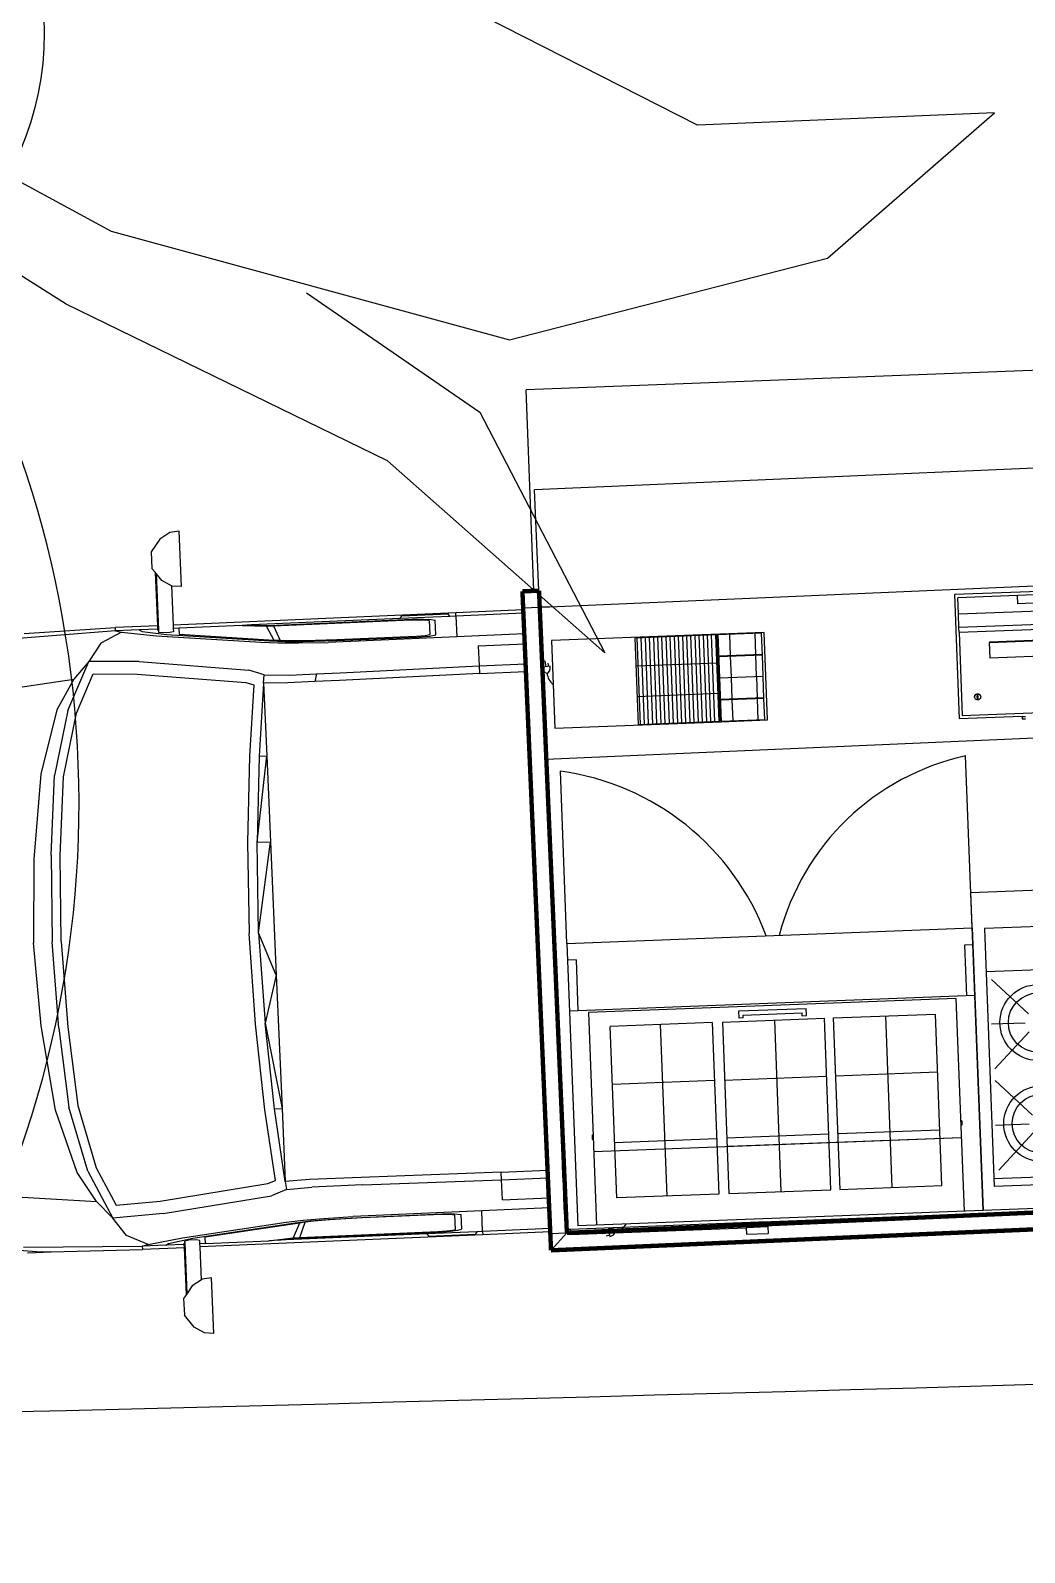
# Model space of a CAD drawing. Extents: x 309418 to 1212698, y 3438380 to 6877191.
# Drawn here: x 606406.353 to 606409.349, y 3438720.979 to 3438725.565 of the extents above; entities that cross this region are included whole.
import ezdxf

# ---------------------------------------------------------------- set-up
doc = ezdxf.new("R2010")
doc.units = 0
doc.header["$MEASUREMENT"] = 0
doc.set_wipeout_variables(frame=1)
for name, color, linetype in [('DRAFT-LINES', 10, 'Continuous'), ('LA-HARD-PAVE-HATCH-MARBLE-TYPE (PV - MT-BG-01-AN - RA- ∅ - 01)', 227, 'Continuous'), ('LA-HARD-PAVE-HATCH-WOOD-TYPE( PV - WO-DW-01-∅ - ∅-∅ - 04)', 17, 'Continuous'), ('LA-HARD-PAVE-LINE-01', 30, 'Continuous'), ('LA-PLNT-PALMS', 251, 'Continuous')]:
    doc.layers.add(name, color=color, linetype=linetype)
doc.layers.add('HW-LA-SF-LOUNGE CHAIRS', color=215, linetype='Continuous', lineweight=0)
doc.layers.add('L-CON-SF-CABANA', color=215, linetype='Continuous', lineweight=0)
doc.layers.add('LA-FOOD TRUCK', color=7, linetype='Continuous', true_color=0xcc0000)

# ---------------------------------------------------------------- blocks, each defined once
blk = doc.blocks.new('Lounge 1')
at = {"lineweight": 13, "extrusion": (0, 0, -1)}
blk.add_line((0.4108, 1.4395), (0.4108, 0.8595), dxfattribs=at)
blk.add_wipeout([(0.29, 0.8595), (0.29, 0), (-0.29, 0), (-0.29, 0.8595), (-0.4108, 0.8595), (-0.4108, 1.4395), (-0.29, 1.4395), (-0.29, 2.03), (0.29, 2.03), (0.29, 1.4395), (0.4108, 1.4395), (0.4108, 0.8595)])
at = {"extrusion": (0, 0, -1)}
for p, q in [((-0.29, 2.03), (-0.29, 0)), ((0.29, 2.03), (0.29, 0)), ((0.29, 0), (-0.29, 0))]:
    blk.add_line(p, q, dxfattribs=at)
at = {"lineweight": 13, "extrusion": (0, 0, -1)}
for p, q in [((-0.29, 1.4395), (-0.4108, 1.4395)), ((-0.4108, 1.4395), (-0.4108, 0.8595)), ((0.4108, 1.4395), (0.29, 1.4395)), ((-0.29, 0.8595), (-0.4108, 0.8595)), ((0.4108, 0.8595), (0.29, 0.8595))]:
    blk.add_line(p, q, dxfattribs=at)
blk.add_lwpolyline([(0.29, 1.4395), (-0.29, 1.4395)])
blk = doc.blocks.new('umbrella')
blk.add_lwpolyline([(-0.3278, 1.2357), (-1.2296, 0.3309), (-0.8969, -0.9024), (0.3376, -1.2309), (1.2393, -0.3262), (0.9066, 0.9071)], close=True)
for points in [[(0.3292, -1.2287), (-0.3309, 1.2349)], [(1.0739, 0.2869), (-1.0642, -0.2822)]]:
    blk.add_lwpolyline(points)
at = {"layer": 'L-CON-SF-CABANA', "extrusion": (0, 0, -1)}
for p, q in [((0.5747, 0.9955), (-0.5711, -0.9891)), ((-0.9865, 0.5747), (0.9963, -0.57))]:
    blk.add_line(p, q, dxfattribs=at)
blk = doc.blocks.new('LA-SIDE TABLE-0')
at = {"layer": 'HW-LA-SF-LOUNGE CHAIRS'}
blk.add_lwpolyline([(-0.1613, 0.1569), (0.1613, -0.1569), (-0.1525, -0.4794), (-0.4751, -0.1657)], close=True, dxfattribs=at)
blk = doc.blocks.new('*U190')
at = {"layer": 'HW-LA-SF-LOUNGE CHAIRS', "rotation": 353.8677218162774}
for p in [(-0.7677, -1.0797), (0.5248, -1.2185)]:
    blk.add_blockref('Lounge 1', p, dxfattribs=at)
at = {"rotation": 38.07799365541553}
blk.add_blockref('LA-SIDE TABLE-0', (0.0954, 0.8693), dxfattribs=at)
at = {"layer": 'HW-LA-SF-LOUNGE CHAIRS', "rotation": 357.3767150940965}
blk.add_blockref('umbrella', (0.0014, -0.0062), dxfattribs=at)
blk = doc.blocks.new('TFNY91P')
for p, q in [((0, 0), (48.12, 0)), ((0, 0), (48.12, 0)), ((44.54, 0.47), (44.38, 1.39)), ((44.4, 1.26), (44.8, 1.33)), ((44.46, 0.95), (45.17, 1.07)), ((44.52, 0.63), (44.91, 0.7)), ((0, -33.53), (0, 0)), ((2.25, -25.23), (2.25, 0)), ((45.88, -25.23), (45.88, 0)), ((48.12, -33.53), (48.12, 0)), ((4.75, -3.14), (4.75, -23.49)), ((16.88, -3.14), (4.75, -3.14)), ((10.69, -23.49), (10.69, -3.14)), ((16.88, -23.49), (16.88, -3.14)), ((17.93, -3.14), (17.93, -23.49)), ((30.05, -3.14), (17.93, -3.14)), ((23.87, -23.49), (23.87, -3.14)), ((30.05, -23.49), (30.05, -3.14)), ((31.25, -23.49), (31.25, -3.14)), ((31.25, -3.14), (43.37, -3.14)), ((37.44, -23.49), (37.44, -3.14)), ((43.37, -3.14), (43.37, -23.49)), ((2.25, -8.72), (45.88, -8.72)), ((2.25, -8.72), (29.88, -8.72)), ((2.12, -10.72), (2.12, -10.22)), ((2.12, -10.22), (2.25, -10.22)), ((2.12, -10.72), (2.25, -10.72)), ((4.75, -9.72), (16.88, -9.72)), ((17.93, -9.72), (30.05, -9.72)), ((43.37, -9.72), (31.25, -9.72)), ((46, -10.22), (45.88, -10.22)), ((46, -10.72), (45.88, -10.72)), ((46, -10.72), (46, -10.22)), ((16.88, -16.62), (4.75, -16.62)), ((30.05, -16.62), (17.93, -16.62)), ((31.25, -16.62), (43.37, -16.62)), ((2.25, -25.23), (45.88, -25.23)), ((2.25, -25.23), (45.88, -25.23)), ((16.88, -23.49), (4.75, -23.49)), ((30.05, -23.49), (17.93, -23.49)), ((20.06, -23.9), (20.06, -24.75)), ((20.56, -23.9), (20.06, -23.9)), ((28.06, -24.75), (20.06, -24.75)), ((20.56, -23.9), (20.56, -24.25)), ((27.56, -24.25), (20.56, -24.25)), ((27.56, -23.9), (28.06, -23.9)), ((27.56, -23.9), (27.56, -24.25)), ((28.06, -23.9), (28.06, -24.75)), ((31.25, -23.49), (43.37, -23.49)), ((0, -25.5), (48.12, -25.5)), ((0, -25.5), (48.12, -25.5)), ((1, -31.53), (1, -25.5)), ((47.12, -31.53), (47.12, -25.5)), ((0, -31.53), (1, -31.53)), ((47.12, -31.53), (48.12, -31.53)), ((0, -33.53), (0, -53.97)), ((48.12, -33.53), (0, -33.53)), ((48.12, -33.53), (0, -33.53)), ((48.12, -33.53), (48.12, -53.97))]:
    blk.add_line(p, q)
blk.add_lwpolyline([(44.38, 1.39, 0.063324), (44.09, 1.31, 0.07639), (43.88, 1.17, 0.107132), (43.74, 0.97, 0.14755), (43.72, 0.8, 0.14755), (43.8, 0.64, 0.107132), (43.99, 0.51, 0.07639), (44.24, 0.45, 0.063324), (44.54, 0.47, 0.063324)], format="xyb")
for centre, radius, start, end in [((43.86, -0.96), 1.76, 94.505, 147.0947), ((-5.17, -25.11), 29.31, 280.1538, 343.3128), ((53.28, -24.1), 30.31, 198.128, 260.2155)]:
    blk.add_arc(centre, radius, start, end)
blk = doc.blocks.new('pladsasufa')
for p, q in [((719.7523, 462.2557), (718.8327, 462.2557)), ((718.8327, 462.2557), (718.8327, 461.4777)), ((719.7523, 462.2557), (719.7523, 461.4777)), ((719.7523, 462.1254), (718.8327, 462.1254)), ((718.9557, 461.9936), (718.848, 462.1014)), ((718.9827, 462.0048), (718.9827, 462.1064)), ((719.0096, 461.9936), (719.1174, 462.1014)), ((719.1375, 461.5013), (719.1375, 462.1254)), ((718.9446, 461.9667), (718.843, 461.9667)), ((719.1224, 461.9667), (719.0208, 461.9667)), ((718.848, 461.832), (718.9557, 461.9398)), ((718.9827, 461.7), (718.9827, 461.9286)), ((719.1174, 461.832), (719.0096, 461.9398)), ((718.848, 461.7966), (718.9557, 461.6888)), ((719.1174, 461.7966), (719.0096, 461.6888)), ((718.9446, 461.6619), (718.843, 461.6619)), ((719.1224, 461.6619), (719.0208, 461.6619)), ((718.9557, 461.635), (718.848, 461.5272)), ((718.9827, 461.6238), (718.9827, 461.5222)), ((719.0096, 461.635), (719.1174, 461.5272)), ((719.7523, 461.5013), (718.8327, 461.5013)), ((719.7523, 461.4777), (718.8327, 461.4777))]:
    blk.add_line(p, q)
for centre, radius in [((718.9827, 461.9667), 0.1143), ((718.9827, 461.9667), 0.0889), ((718.9827, 461.6619), 0.1143), ((718.9827, 461.6619), 0.0889)]:
    blk.add_circle(centre, radius)
blk = doc.blocks.new('LR002P')
for p, q in [((0, 0), (0, -19.75)), ((10.38, 0), (0, 0)), ((7.36, 0.28), (7.26, 1.21)), ((7.28, 1.08), (7.68, 1.12)), ((7.31, 0.76), (8.02, 0.84)), ((7.34, 0.44), (7.74, 0.48)), ((10.38, -25.25), (10.38, 0)), ((0.06, -9.88), (0.06, -19.63)), ((10.31, -9.88), (0.06, -9.88)), ((10.31, -10.12), (0.06, -10.12)), ((10.31, -10.61), (0.06, -10.61)), ((3.39, -9.88), (3.39, -19.63)), ((7, -9.88), (7, -19.63)), ((10.31, -19.63), (10.31, -9.88)), ((10.31, -11.1), (0.06, -11.1)), ((10.31, -11.6), (0.06, -11.6)), ((10.31, -12.09), (0.06, -12.09)), ((10.31, -12.58), (0.06, -12.58)), ((10.31, -13.07), (0.06, -13.07)), ((10.31, -13.56), (0.06, -13.56)), ((10.31, -14.05), (0.06, -14.05)), ((10.31, -14.55), (0.06, -14.55)), ((10.31, -15.04), (0.06, -15.04)), ((10.31, -15.53), (0.06, -15.53)), ((10.31, -16.02), (0.06, -16.02)), ((10.31, -16.51), (0.06, -16.51)), ((10.31, -17.01), (0.06, -17.01)), ((10.31, -17.5), (0.06, -17.5)), ((10.31, -17.99), (0.06, -17.99)), ((0, -19.75), (0, -25.25)), ((10.38, -19.75), (0, -19.75)), ((10.31, -18.48), (0.06, -18.48)), ((10.31, -18.97), (0.06, -18.97)), ((10.31, -19.46), (0.06, -19.46)), ((0.06, -19.63), (10.31, -19.63)), ((0.06, -19.75), (0.06, -24.93)), ((2.56, -24.93), (2.56, -19.75)), ((2.66, -19.75), (2.66, -24.93)), ((5.16, -24.93), (5.16, -19.75)), ((5.22, -19.75), (5.22, -24.93)), ((7.72, -24.93), (7.72, -19.75)), ((7.81, -19.75), (7.81, -24.93)), ((10.31, -24.93), (10.31, -19.75)), ((2.56, -21.12), (0.06, -21.12)), ((5.16, -21.12), (2.66, -21.12)), ((7.72, -21.12), (5.22, -21.12)), ((10.31, -21.12), (7.81, -21.12)), ((0, -25.25), (10.38, -25.25)), ((0.06, -24.16), (2.56, -24.16)), ((0.06, -24.93), (2.56, -24.93)), ((2.56, -24.93), (5.16, -24.93)), ((2.66, -24.16), (5.16, -24.16)), ((5.16, -24.93), (7.72, -24.93)), ((5.22, -24.16), (7.72, -24.16)), ((7.72, -24.93), (10.31, -24.93)), ((7.81, -24.16), (10.31, -24.16))]:
    blk.add_line(p, q)
for centre, radius, start, end in [((6.58, -1.09), 1.76, 90.5583, 143.148), ((6.86, 0.7), 0.302, 152.372, 185.9458), ((6.86, 0.7), 0.302, 185.9458, 219.5196), ((7.09, 0.58), 0.562, 127.9125, 152.372), ((7.06, 0.86), 0.562, 219.5196, 243.9791), ((7.26, 0.37), 0.832, 110.4392, 127.9125), ((7.18, 1.11), 0.832, 243.9791, 261.4524), ((7.39, 0.02), 1.21, 95.9458, 110.4392), ((7.24, 1.48), 1.21, 261.4524, 275.9458)]:
    blk.add_arc(centre, radius, start, end)
blk = doc.blocks.new('foodtruckplan')
for p, q in [((5.9138, 2.5696), (5.9417, 2.5672)), ((5.9138, 2.5696), (5.9147, 2.4025)), ((5.9417, 2.5672), (5.9724, 2.5488)), ((5.9724, 2.5488), (6.0005, 2.5115)), ((6.0007, 2.4615), (6.0005, 2.5115)), ((5.9731, 2.4239), (5.9893, 2.446)), ((5.9893, 2.446), (5.9919, 2.4495)), ((5.9893, 2.446), (5.9901, 2.2945)), ((5.9919, 2.4495), (6.0007, 2.4615)), ((5.9919, 2.4495), (5.9927, 2.3082)), ((5.9147, 2.4025), (5.9425, 2.4051)), ((5.9425, 2.4051), (5.9447, 2.4065)), ((5.9447, 2.4065), (5.9731, 2.4239)), ((5.9447, 2.4065), (5.9452, 2.3079)), ((4.8887, 2.3583), (4.839, 2.3075)), ((2.8919, 2.2974), (3.6287, 2.2974)), ((3.6287, 2.2974), (4.2226, 2.2974)), ((4.2332, 2.2975), (4.2226, 2.2975)), ((4.2226, 2.2975), (4.2226, 2.2974)), ((4.2986, 2.3321), (4.2332, 2.3321)), ((4.2332, 2.3126), (4.2332, 2.3321)), ((4.2332, 2.3126), (4.2986, 2.3126)), ((4.2332, 2.3044), (4.2332, 2.3126)), ((4.2332, 2.2975), (4.2332, 2.3044)), ((4.2332, 2.2975), (4.8284, 2.2975)), ((4.2986, 2.3126), (4.2986, 2.3321)), ((4.8284, 2.3126), (4.2986, 2.3126)), ((4.8284, 2.3075), (4.8284, 2.3126)), ((4.8284, 2.2975), (4.8284, 2.3075)), ((4.8284, 2.2975), (4.839, 2.2975)), ((4.889, 2.3078), (4.839, 2.3075)), ((4.839, 2.2975), (4.839, 2.2974)), ((4.839, 2.2974), (4.8391, 2.2974)), ((4.839, 2.2974), (4.839, 2.2496)), ((4.8391, 2.2974), (4.8394, 2.2974)), ((4.8394, 2.2496), (4.8394, 2.2974)), ((4.889, 2.3024), (5.0927, 2.3035)), ((4.8891, 2.2925), (5.0927, 2.2936)), ((5.0927, 2.3035), (5.9452, 2.3079)), ((5.0927, 2.2936), (5.0927, 2.3035)), ((5.0927, 2.2936), (5.1105, 2.2937)), ((5.0927, 2.2936), (5.093, 2.2313)), ((5.1105, 2.2937), (5.1157, 2.3015)), ((5.1105, 2.2937), (5.2605, 2.2944)), ((5.1157, 2.3015), (5.2552, 2.3022)), ((5.2605, 2.2944), (5.2552, 2.3022)), ((5.2605, 2.2944), (5.7091, 2.2968)), ((5.7091, 2.2968), (5.6574, 2.2927)), ((5.7371, 2.2969), (5.664, 2.2911)), ((5.7091, 2.2968), (5.7371, 2.2969)), ((5.9287, 2.2979), (5.7371, 2.2969)), ((5.9287, 2.2979), (5.9453, 2.298)), ((5.9287, 2.2979), (5.9288, 2.2787)), ((5.9452, 2.3079), (5.9453, 2.298)), ((5.9453, 2.298), (5.9453, 2.288)), ((6.0395, 2.2933), (5.9661, 2.2803)), ((5.9901, 2.2945), (5.9927, 2.2949)), ((5.9901, 2.2945), (5.9901, 2.2882)), ((5.9927, 2.3082), (6.1195, 2.3089)), ((5.9927, 2.3082), (5.9927, 2.2983)), ((5.9927, 2.2983), (6.0479, 2.2986)), ((5.9927, 2.2983), (5.9927, 2.2949)), ((6.1016, 2.294), (5.9969, 2.2782)), ((6.0479, 2.2986), (6.0395, 2.2933)), ((6.0479, 2.2986), (6.1195, 2.2989)), ((6.1195, 2.2989), (6.1016, 2.294)), ((6.1016, 2.294), (6.1651, 2.2647)), ((6.1195, 2.2989), (6.1195, 2.3089)), ((6.3945, 2.3049), (6.1195, 2.3089)), ((6.477, 2.2881), (6.1195, 2.2989)), ((6.4657, 2.3053), (6.3945, 2.3049)), ((6.4254, 2.3044), (6.3945, 2.3049)), ((6.6157, 2.2822), (6.4254, 2.3044)), ((4.839, 2.2016), (4.839, 2.2496)), ((4.839, 2.2496), (4.8393, 2.2496)), ((4.8393, 2.2496), (4.8394, 2.2496)), ((4.8394, 2.2496), (4.8453, 2.2496)), ((4.8453, 2.2016), (4.8453, 2.2496)), ((5.1675, 2.2872), (5.1559, 2.2843)), ((5.1561, 2.2404), (5.1559, 2.2843)), ((5.1907, 2.2892), (5.1675, 2.2872)), ((5.183, 2.2863), (5.1741, 2.2841)), ((5.1741, 2.2841), (5.1743, 2.241)), ((5.2002, 2.2878), (5.183, 2.2863)), ((5.2243, 2.2904), (5.1907, 2.2892)), ((5.2274, 2.2888), (5.2002, 2.2878)), ((5.6574, 2.2927), (5.2243, 2.2904)), ((5.6433, 2.291), (5.2274, 2.2888)), ((5.6433, 2.291), (5.6256, 2.2457)), ((5.664, 2.2911), (5.6433, 2.291)), ((5.6436, 2.2472), (5.664, 2.2911)), ((5.6436, 2.2472), (5.9288, 2.2787)), ((5.9661, 2.2803), (5.6565, 2.2461)), ((5.9969, 2.2782), (5.6834, 2.2434)), ((5.9453, 2.288), (5.9565, 2.2863)), ((5.9565, 2.2863), (5.9789, 2.2864)), ((5.9789, 2.2864), (5.9901, 2.2882)), ((6.1651, 2.2647), (6.2044, 2.2109)), ((4.839, 2.2016), (4.8394, 2.2016)), ((4.839, 2.2016), (4.839, 2.1537)), ((4.8394, 2.1537), (4.8394, 2.2016)), ((4.8394, 2.2016), (4.8396, 2.2016)), ((4.8396, 2.2016), (4.8453, 2.2016)), ((4.8894, 2.2302), (5.093, 2.2313)), ((5.093, 2.2313), (5.4811, 2.2333)), ((5.1753, 2.2376), (5.1561, 2.2404)), ((5.1743, 2.241), (5.1881, 2.239)), ((5.211, 2.2363), (5.1753, 2.2376)), ((5.1881, 2.239), (5.215, 2.238)), ((5.4556, 2.2376), (5.211, 2.2363)), ((5.215, 2.238), (5.4542, 2.2392)), ((5.4542, 2.2392), (5.551, 2.2411)), ((5.5568, 2.2395), (5.4556, 2.2376)), ((5.5707, 2.236), (5.4811, 2.2333)), ((5.551, 2.2411), (5.5996, 2.2436)), ((5.6099, 2.2423), (5.5568, 2.2395)), ((5.6314, 2.2392), (5.5707, 2.236)), ((5.5996, 2.2436), (5.6256, 2.2457)), ((5.6565, 2.2461), (5.6099, 2.2423)), ((5.6256, 2.2457), (5.6436, 2.2472)), ((5.6834, 2.2434), (5.6314, 2.2392)), ((6.0526, 2.203), (5.724, 2.1616)), ((6.0526, 2.203), (6.2044, 2.2109)), ((6.2044, 2.2109), (6.2517, 2.1594)), ((6.2744, 2.0665), (6.2044, 2.2109)), ((5.0296, 2.2007), (4.8896, 2.2)), ((5.0296, 2.2007), (5.0299, 2.1408)), ((5.6787, 2.1451), (5.724, 2.1616)), ((6.0606, 2.1657), (5.7344, 2.1246)), ((6.1931, 2.1726), (6.0606, 2.1657)), ((6.2488, 2.0576), (6.1931, 2.1726)), ((6.5449, 2.1309), (6.2517, 2.1594)), ((6.2517, 2.1594), (6.3073, 2.0696)), ((4.839, 2.1057), (4.839, 2.1537)), ((4.839, 2.1537), (4.8394, 2.1537)), ((4.8394, 2.1537), (4.8398, 2.1537)), ((4.8398, 2.1537), (4.8453, 2.1537)), ((4.8453, 2.1057), (4.8453, 2.1537)), ((5.0299, 2.1408), (4.8899, 2.14)), ((5.03, 2.117), (4.89, 2.1162)), ((5.4492, 2.1398), (5.0299, 2.1408)), ((5.0299, 2.1408), (5.03, 2.117)), ((5.03, 2.117), (5.4524, 2.1167)), ((5.4492, 2.1398), (5.6018, 2.1406)), ((5.4524, 2.1167), (5.6083, 2.1175)), ((5.6787, 2.1451), (5.6018, 2.1406)), ((5.6083, 2.1175), (5.6815, 2.1204)), ((5.6815, 2.1204), (5.6787, 2.1451)), ((5.6815, 2.1204), (5.7058, 1.9006)), ((5.6826, 1.9005), (5.6815, 2.1204)), ((5.7344, 2.1246), (5.711, 2.116)), ((5.711, 2.116), (5.7347, 1.9022)), ((4.839, 2.1057), (4.8394, 2.1057)), ((4.839, 2.1057), (4.839, 2.0577)), ((4.8394, 2.0577), (4.8394, 2.1057)), ((4.8394, 2.1057), (4.8401, 2.1057)), ((4.8401, 2.1057), (4.8453, 2.1057)), ((6.2744, 2.0665), (6.3241, 1.8722)), ((6.3073, 2.0696), (6.3651, 1.8792)), ((4.839, 2.0098), (4.839, 2.0577)), ((4.839, 2.0577), (4.8394, 2.0577)), ((4.8394, 2.0577), (4.8403, 2.0577)), ((4.8403, 2.0577), (4.8453, 2.0577)), ((4.8453, 2.0098), (4.8453, 2.0577)), ((6.2975, 1.8676), (6.2488, 2.0576)), ((4.839, 2.0098), (4.8394, 2.0098)), ((4.839, 2.0098), (4.839, 2.0018)), ((4.839, 1.9618), (4.839, 2.0018)), ((4.839, 2.0018), (4.8394, 2.0018)), ((4.8394, 2.0018), (4.8394, 2.0098)), ((4.8394, 2.0098), (4.8406, 2.0098)), ((4.8394, 1.9618), (4.8394, 2.0018)), ((4.8406, 2.0098), (4.8453, 2.0098)), ((4.839, 1.9139), (4.839, 1.9618)), ((4.839, 1.9618), (4.8394, 1.9618)), ((4.8394, 1.9618), (4.8408, 1.9618)), ((4.8408, 1.9618), (4.8453, 1.9618)), ((4.8453, 1.9139), (4.8453, 1.9618)), ((4.839, 1.8659), (4.839, 1.9139)), ((4.839, 1.9139), (4.8394, 1.9139)), ((4.8394, 1.8659), (4.8394, 1.9139)), ((4.8394, 1.9139), (4.8411, 1.9139)), ((4.8411, 1.9139), (4.8453, 1.9139)), ((5.7058, 1.9006), (5.6826, 1.9005)), ((5.7238, 1.6419), (5.6826, 1.9005)), ((5.6847, 1.4982), (5.6826, 1.9005)), ((5.7058, 1.9006), (5.7238, 1.6419)), ((5.7347, 1.9022), (5.7527, 1.643)), ((4.839, 1.8179), (4.839, 1.8659)), ((4.8394, 1.8659), (4.839, 1.8659)), ((4.8413, 1.8659), (4.8394, 1.8659)), ((4.8453, 1.8659), (4.8413, 1.8659)), ((4.8453, 1.8179), (4.8453, 1.8659)), ((6.3188, 1.6313), (6.2975, 1.8676)), ((6.3457, 1.633), (6.3241, 1.8722)), ((6.3651, 1.8792), (6.3984, 1.6235)), ((4.839, 1.77), (4.839, 1.8179)), ((4.839, 1.8179), (4.8394, 1.8179)), ((4.8394, 1.77), (4.8394, 1.8179)), ((4.8394, 1.8179), (4.8416, 1.8179)), ((4.8416, 1.8179), (4.8453, 1.8179)), ((4.839, 1.722), (4.839, 1.77)), ((4.839, 1.77), (4.8394, 1.77)), ((4.8394, 1.77), (4.8418, 1.77)), ((4.8418, 1.77), (4.8453, 1.77)), ((4.8453, 1.722), (4.8453, 1.77)), ((4.839, 1.6741), (4.839, 1.722)), ((4.839, 1.722), (4.8394, 1.722)), ((4.8394, 1.6741), (4.8394, 1.722)), ((4.8394, 1.722), (4.8421, 1.722)), ((4.8421, 1.722), (4.8453, 1.722)), ((4.839, 1.6261), (4.839, 1.6741)), ((4.839, 1.6741), (4.8394, 1.6741)), ((4.8394, 1.6741), (4.8423, 1.6741)), ((4.8423, 1.6741), (4.8453, 1.6741)), ((4.8453, 1.6261), (4.8453, 1.6741)), ((4.839, 1.5781), (4.839, 1.6261)), ((4.839, 1.6261), (4.8394, 1.6261)), ((4.8394, 1.5781), (4.8394, 1.6261)), ((4.8394, 1.6261), (4.8426, 1.6261)), ((4.8426, 1.6261), (4.8453, 1.6261)), ((5.6847, 1.4982), (5.7238, 1.6419)), ((5.7328, 1.3691), (5.7238, 1.6419)), ((5.7527, 1.643), (5.7617, 1.3692)), ((6.3288, 1.3722), (6.3188, 1.6313)), ((6.3457, 1.633), (6.3558, 1.3723)), ((6.3984, 1.6235), (6.4124, 1.3726)), ((4.839, 1.5383), (4.839, 1.5781)), ((4.839, 1.5781), (4.8394, 1.5781)), ((4.8394, 1.5781), (4.8428, 1.5781)), ((4.8428, 1.5781), (4.8453, 1.5781)), ((4.8453, 1.5383), (4.8453, 1.5781)), ((4.839, 1.5302), (4.839, 1.5383)), ((4.8394, 1.5383), (4.839, 1.5383)), ((4.843, 1.5383), (4.8394, 1.5383)), ((4.8394, 1.5383), (4.8394, 1.3757)), ((4.8453, 1.5383), (4.843, 1.5383)), ((5.6847, 1.4982), (5.7328, 1.3691)), ((5.6868, 1.0959), (5.6847, 1.4982)), ((5.7328, 1.3691), (5.6868, 1.0959)), ((5.7328, 1.3691), (5.7267, 1.0961)), ((5.7556, 1.0953), (5.7617, 1.3692)), ((6.3288, 1.3722), (6.3215, 1.113)), ((6.3484, 1.1115), (6.3558, 1.3723)), ((6.401, 1.1216), (6.4124, 1.3726)), ((6.3215, 1.113), (6.3026, 0.8764)), ((6.3484, 1.1115), (6.3294, 0.8721)), ((6.3704, 0.8656), (6.401, 1.1216)), ((5.7267, 1.0961), (5.6868, 1.0959)), ((5.6882, 0.8372), (5.6868, 1.0959)), ((5.7267, 1.0961), (5.6882, 0.8372)), ((5.7114, 0.8373), (5.7267, 1.0961)), ((5.7403, 0.836), (5.7556, 1.0953)), ((4.8465, 0.8785), (2.3533, 0.8654)), ((4.8458, 0.8727), (4.8458, 0.4213)), ((6.3026, 0.8764), (6.256, 0.686)), ((6.2817, 0.6774), (6.3294, 0.8721)), ((5.7114, 0.8373), (5.6882, 0.8372)), ((5.6893, 0.6172), (5.6882, 0.8372)), ((5.6893, 0.6172), (5.7114, 0.8373)), ((5.7188, 0.6219), (5.7403, 0.836)), ((6.3146, 0.6746), (6.3704, 0.8656)), ((3.5886, 0.7952), (3.2086, 0.7952)), ((3.4086, 0.8127), (3.3986, 0.8127)), ((3.4086, 0.8052), (3.3986, 0.8052)), ((3.4086, 0.8052), (3.4086, 0.8127)), ((3.4086, 0.8052), (3.5986, 0.8052)), ((3.5886, 0.5452), (3.5886, 0.7952)), ((3.5986, 0.4304), (3.5986, 0.8052)), ((3.5311, 0.7413), (3.5314, 0.7436)), ((3.5311, 0.7402), (3.5311, 0.7413)), ((3.5312, 0.7408), (3.5311, 0.7413)), ((3.5311, 0.7402), (3.5312, 0.7408)), ((3.5314, 0.7379), (3.5311, 0.7402)), ((3.5314, 0.7391), (3.5312, 0.7408)), ((3.5314, 0.7436), (3.5324, 0.7457)), ((3.5324, 0.737), (3.5314, 0.7391)), ((3.5324, 0.7358), (3.5314, 0.7379)), ((3.5324, 0.7457), (3.5338, 0.7475)), ((3.5338, 0.7352), (3.5324, 0.737)), ((3.5338, 0.734), (3.5324, 0.7358)), ((3.5338, 0.7475), (3.5357, 0.7489)), ((3.5357, 0.7338), (3.5338, 0.7352)), ((3.5357, 0.7327), (3.5338, 0.734)), ((3.5357, 0.7489), (3.5379, 0.7498)), ((3.5379, 0.7329), (3.5357, 0.7338)), ((3.5379, 0.7498), (3.5403, 0.7501)), ((3.5391, 0.7475), (3.5415, 0.7475)), ((3.5391, 0.7475), (3.5391, 0.7384)), ((3.5391, 0.7384), (3.5415, 0.7384)), ((3.5391, 0.7384), (3.5391, 0.7352)), ((3.5391, 0.7352), (3.5415, 0.7352)), ((3.5403, 0.7501), (3.5426, 0.7498)), ((3.5415, 0.7475), (3.5415, 0.7384)), ((3.5415, 0.7352), (3.5415, 0.7384)), ((3.5426, 0.7498), (3.5448, 0.7489)), ((3.5448, 0.7338), (3.5426, 0.7329)), ((3.5448, 0.7489), (3.5467, 0.7475)), ((3.5467, 0.7352), (3.5448, 0.7338)), ((3.5467, 0.734), (3.5448, 0.7327)), ((3.5467, 0.7475), (3.5482, 0.7457)), ((3.5482, 0.737), (3.5467, 0.7352)), ((3.5482, 0.7358), (3.5467, 0.734)), ((3.5482, 0.7457), (3.5491, 0.7436)), ((3.5491, 0.7391), (3.5482, 0.737)), ((3.5491, 0.7379), (3.5482, 0.7358)), ((3.5491, 0.7436), (3.5494, 0.7413)), ((3.5493, 0.7408), (3.5491, 0.7391)), ((3.5494, 0.7402), (3.5491, 0.7379)), ((3.5494, 0.7413), (3.5493, 0.7408)), ((3.5493, 0.7408), (3.5494, 0.7402)), ((3.5494, 0.7402), (3.5494, 0.7413)), ((3.5379, 0.7318), (3.5357, 0.7327)), ((3.5403, 0.7326), (3.5379, 0.7329)), ((3.5403, 0.7315), (3.5379, 0.7318)), ((3.5426, 0.7329), (3.5403, 0.7326)), ((3.5426, 0.7318), (3.5403, 0.7315)), ((3.5448, 0.7327), (3.5426, 0.7318)), ((6.256, 0.686), (6.2015, 0.5704)), ((6.2817, 0.6774), (6.2132, 0.5322)), ((6.2599, 0.5842), (6.3146, 0.6746)), ((3.2386, 0.626), (3.4986, 0.626)), ((3.4986, 0.626), (3.4986, 0.5784)), ((5.0379, 0.6138), (4.8979, 0.6131)), ((5.0379, 0.6138), (5.4603, 0.6185)), ((5.038, 0.59), (5.0379, 0.6138)), ((5.4603, 0.6185), (5.535, 0.6189)), ((5.5292, 0.5958), (5.535, 0.6189)), ((5.535, 0.6189), (5.6161, 0.6194)), ((5.6161, 0.6194), (5.6893, 0.6172)), ((5.6893, 0.6172), (5.6869, 0.5925)), ((5.7423, 0.6136), (5.7188, 0.6219)), ((6.0689, 0.5759), (5.7423, 0.6136)), ((6.5528, 0.6158), (6.2599, 0.5842)), ((3.4986, 0.5784), (3.2386, 0.5784)), ((3.4986, 0.5761), (3.2386, 0.5761)), ((3.4986, 0.5761), (3.4986, 0.5784)), ((5.038, 0.59), (4.898, 0.5893)), ((4.8982, 0.555), (4.8982, 0.5491)), ((5.4573, 0.5954), (5.038, 0.59)), ((5.0383, 0.5301), (5.038, 0.59)), ((5.5292, 0.5958), (5.4573, 0.5954)), ((5.6099, 0.5962), (5.5292, 0.5958)), ((5.6869, 0.5925), (5.6099, 0.5962)), ((5.6869, 0.5925), (5.7323, 0.5764)), ((6.0613, 0.5385), (5.7323, 0.5764)), ((6.2015, 0.5704), (6.0689, 0.5759)), ((6.2132, 0.5322), (6.2599, 0.5842)), ((3.2086, 0.5452), (3.5886, 0.5452)), ((3.2086, 0.5299), (3.5886, 0.5299)), ((3.5886, 0.5452), (3.5886, 0.5299)), ((3.5886, 0.5299), (3.5886, 0.4899)), ((5.0383, 0.5301), (4.8983, 0.5294)), ((6.0613, 0.5385), (6.2132, 0.5322)), ((6.1745, 0.478), (6.2132, 0.5322)), ((3.2086, 0.4899), (3.5886, 0.4899)), ((3.3165, 0.4652), (3.4086, 0.4652)), ((3.4086, 0.4652), (3.4086, 0.4404)), ((3.5886, 0.4899), (3.5886, 0.4404)), ((4.8985, 0.4991), (5.1021, 0.5002)), ((5.1021, 0.5002), (5.4902, 0.5022)), ((5.1024, 0.4379), (5.1021, 0.5002)), ((5.1845, 0.4947), (5.1653, 0.4917)), ((5.1653, 0.4917), (5.1655, 0.4478)), ((5.1835, 0.4914), (5.1973, 0.4935)), ((5.1837, 0.4482), (5.1835, 0.4914)), ((5.2201, 0.4964), (5.1845, 0.4947)), ((5.1973, 0.4935), (5.2242, 0.4948)), ((5.4647, 0.4977), (5.2201, 0.4964)), ((5.2242, 0.4948), (5.4634, 0.496)), ((5.4634, 0.496), (5.5601, 0.4952)), ((5.5659, 0.4968), (5.4647, 0.4977)), ((5.5798, 0.5005), (5.4902, 0.5022)), ((5.5601, 0.4952), (5.6088, 0.4931)), ((5.6191, 0.4945), (5.5659, 0.4968)), ((5.6406, 0.498), (5.5798, 0.5005)), ((5.6088, 0.4931), (5.6348, 0.4913)), ((5.6657, 0.4913), (5.6191, 0.4945)), ((5.653, 0.4463), (5.6348, 0.4913)), ((5.6348, 0.4913), (5.6528, 0.49)), ((5.6925, 0.4942), (5.6406, 0.498)), ((5.6528, 0.49), (5.9383, 0.4615)), ((5.6528, 0.49), (5.6736, 0.4464)), ((5.9756, 0.4603), (5.6657, 0.4913)), ((6.0064, 0.4627), (5.6925, 0.4942)), ((5.9384, 0.4423), (5.9383, 0.4615)), ((6.0492, 0.448), (5.9756, 0.4603)), ((6.1113, 0.448), (6.0064, 0.4627)), ((6.1113, 0.448), (6.1745, 0.478)), ((4.8428, 0.4212), (1.8985, 0.4058)), ((3.1986, 0.4304), (3.5986, 0.4304)), ((3.3374, 0.4404), (3.4086, 0.4404)), ((3.4086, 0.4404), (3.5886, 0.4404)), ((4.8001, 0.4212), (4.8428, 0.4212)), ((4.8428, 0.4212), (4.8458, 0.4213)), ((4.8489, 0.4213), (4.8458, 0.4213)), ((4.8489, 0.4213), (4.8989, 0.4215)), ((4.8988, 0.4368), (5.1024, 0.4379)), ((4.8989, 0.4269), (4.8991, 0.4269)), ((4.8991, 0.4269), (5.1025, 0.428)), ((4.8991, 0.4269), (4.8993, 0.3773)), ((5.1024, 0.4379), (5.1202, 0.438)), ((5.1024, 0.4379), (5.1025, 0.428)), ((5.1025, 0.428), (5.955, 0.4325)), ((5.1202, 0.438), (5.2702, 0.4388)), ((5.1202, 0.438), (5.1255, 0.4302)), ((5.265, 0.4309), (5.1255, 0.4302)), ((5.1771, 0.4451), (5.1655, 0.4478)), ((5.2003, 0.4433), (5.1771, 0.4451)), ((5.1926, 0.4461), (5.1837, 0.4482)), ((5.2099, 0.4448), (5.1926, 0.4461)), ((5.234, 0.4424), (5.2003, 0.4433)), ((5.2371, 0.4441), (5.2099, 0.4448)), ((5.6671, 0.4447), (5.234, 0.4424)), ((5.653, 0.4463), (5.2371, 0.4441)), ((5.2702, 0.4388), (5.265, 0.4309)), ((5.2702, 0.4388), (5.7188, 0.4411)), ((5.6736, 0.4464), (5.653, 0.4463)), ((5.7188, 0.4411), (5.6671, 0.4447)), ((5.7468, 0.4413), (5.6736, 0.4464)), ((5.7188, 0.4411), (5.7468, 0.4413)), ((5.7468, 0.4413), (5.9384, 0.4423)), ((5.9384, 0.4423), (5.955, 0.4424)), ((5.9549, 0.4524), (5.9661, 0.4542)), ((5.955, 0.4424), (5.9549, 0.4524)), ((5.955, 0.4325), (5.955, 0.4424)), ((5.9557, 0.3139), (5.955, 0.4325)), ((5.9661, 0.4542), (5.9885, 0.4544)), ((5.9885, 0.4544), (5.9997, 0.4527)), ((5.9997, 0.4464), (5.9997, 0.4527)), ((5.9997, 0.4464), (6.0024, 0.446)), ((6.0006, 0.2749), (5.9997, 0.4464)), ((6.0024, 0.4426), (6.0024, 0.446)), ((6.0024, 0.4426), (6.0577, 0.4429)), ((6.0025, 0.4327), (6.0024, 0.4426)), ((6.0025, 0.4327), (6.1293, 0.4334)), ((6.0033, 0.2714), (6.0025, 0.4327)), ((6.0577, 0.4429), (6.0492, 0.448)), ((6.0577, 0.4429), (6.1292, 0.4433)), ((6.1292, 0.4433), (6.1113, 0.448)), ((6.1292, 0.4433), (6.4866, 0.4578)), ((6.1292, 0.4433), (6.1293, 0.4334)), ((6.4042, 0.4402), (6.1293, 0.4334)), ((4.8492, 0.3707), (4.8507, 0.067)), ((4.8643, 0.3708), (4.8643, -0.2356)), ((4.8647, 0.3708), (4.8647, -0.2356)), ((4.8991, 0.3773), (4.8993, 0.3773)), ((4.8994, 0.371), (4.8992, 0.371)), ((4.8993, 0.3773), (4.8994, 0.371)), ((5.9256, 0.3176), (5.9535, 0.3152)), ((5.9256, 0.3176), (5.9265, 0.1505)), ((5.9535, 0.3152), (5.9557, 0.3139)), ((5.9557, 0.3139), (5.9842, 0.2968)), ((5.9842, 0.2968), (6.0006, 0.2749)), ((6.0006, 0.2749), (6.0033, 0.2714)), ((6.0033, 0.2714), (6.0123, 0.2595)), ((6.0125, 0.2095), (6.0123, 0.2595)), ((5.9849, 0.1719), (6.0125, 0.2095)), ((5.9265, 0.1505), (5.9543, 0.1531)), ((5.9543, 0.1531), (5.9849, 0.1719)), ((1.829, 0.0512), (4.8507, 0.067)), ((1.829, -0.2356), (4.8643, -0.2356)), ((4.8647, -0.2356), (4.8643, -0.2356))]:
    blk.add_line(p, q)
at = {"const_width": 0.0132}
for points in [[(1.6488, 2.3414), (4.8887, 2.3583)], [(4.8887, 2.3583), (4.889, 2.3078)], [(4.2332, 2.3044), (2.8919, 2.2974)], [(4.2332, 2.3044), (4.8284, 2.3075)], [(4.839, 2.3075), (4.8284, 2.3075)], [(4.8391, 2.2974), (4.839, 2.3075)], [(4.8391, 2.2974), (4.8393, 2.2496)], [(4.889, 2.3078), (4.889, 2.3024)], [(4.889, 2.3024), (4.8891, 2.2925)], [(4.8891, 2.2925), (4.8894, 2.2302)], [(4.8393, 2.2496), (4.8396, 2.2016)], [(4.8398, 2.1537), (4.8396, 2.2016)], [(4.8894, 2.2302), (4.8896, 2.2)], [(4.8896, 2.2), (4.8899, 2.14)], [(4.8398, 2.1537), (4.8401, 2.1057)], [(4.8403, 2.0577), (4.8401, 2.1057)], [(4.8899, 2.14), (4.89, 2.1162)], [(4.89, 2.1162), (4.8979, 0.6131)], [(4.8403, 2.0577), (4.8406, 2.0098)], [(4.8408, 1.9618), (4.8406, 2.0098)], [(4.8408, 1.9618), (4.8411, 1.9139)], [(4.8413, 1.8659), (4.8411, 1.9139)], [(4.8413, 1.8659), (4.8416, 1.8179)], [(4.8418, 1.77), (4.8416, 1.8179)], [(4.8418, 1.77), (4.8421, 1.722)], [(4.8423, 1.6741), (4.8421, 1.722)], [(4.8423, 1.6741), (4.8426, 1.6261)], [(4.8428, 1.5781), (4.8426, 1.6261)], [(4.8428, 1.5781), (4.843, 1.5383)], [(4.843, 1.5383), (4.8465, 0.8785)], [(4.8489, 0.4213), (4.8465, 0.8785)], [(4.898, 0.5893), (4.8979, 0.6131)], [(4.8983, 0.5294), (4.898, 0.5893)], [(4.8985, 0.4991), (4.8983, 0.5294)], [(4.8988, 0.4368), (4.8985, 0.4991)], [(4.8492, 0.3707), (4.8489, 0.4213)], [(4.8989, 0.4269), (4.8988, 0.4368)], [(4.8989, 0.4269), (4.8989, 0.4215)], [(4.8989, 0.4215), (4.8991, 0.3773)], [(4.8643, 0.3708), (4.8492, 0.3707)], [(4.8643, 0.3708), (4.8647, 0.3708)], [(4.8647, 0.3708), (4.8992, 0.371)], [(4.8991, 0.3773), (4.8992, 0.371)]]:
    blk.add_lwpolyline(points, dxfattribs=at)
at = {"ltscale": 0.4}
blk.add_lwpolyline([(1.7028, 2.2883), (3.5832, 2.2883), (3.5832, 1.3289), (1.7028, 1.3289)], close=True, dxfattribs=at)
at = {"xscale": 0.0254, "yscale": 0.0254, "zscale": 0.0254}
blk.add_blockref('TFNY91P', (3.5832, 2.2878), dxfattribs=at)
at = {"rotation": 180}
blk.add_blockref('pladsasufa', (722.3792, 463.6951), dxfattribs=at)
at = {"xscale": 0.0254, "yscale": 0.0254, "zscale": 0.0254, "rotation": 270}
blk.add_blockref('LR002P', (4.8172, 0.7863), dxfattribs=at)
blk = doc.blocks.new('GH-B-LA-HD-FURN-Tree-Pit-140-C2')
blk.add_wipeout([(-0.2852, 0.6392), (-0.3309, 0.6169), (-0.3714, 0.5933), (-0.4643, 0.5239), (-0.5094, 0.4801), (-0.5469, 0.437), (-0.5665, 0.4112), (-0.5926, 0.3725), (-0.6135, 0.337), (-0.6435, 0.2756), (-0.6646, 0.2198), (-0.6828, 0.1543), (-0.6917, 0.1074), (-0.6984, 0.0474), (-0.7, 0.0084), (-0.6998, -0.0158), (-0.696, -0.0748), (-0.6839, -0.1493), (-0.657, -0.2414), (-0.632, -0.301), (-0.6052, -0.3517), (-0.5778, -0.3952), (-0.5157, -0.4733), (-0.4298, -0.5525), (-0.3769, -0.5899), (-0.3075, -0.6288), (-0.1918, -0.6732), (-0.1371, -0.6865), (-0.0255, -0.6995), (0.028, -0.6994), (0.1599, -0.6815), (0.2319, -0.6605), (0.2872, -0.6384), (0.4107, -0.5668), (0.473, -0.5161), (0.5172, -0.4717), (0.5652, -0.413), (0.6084, -0.3462), (0.6596, -0.2344), (0.6791, -0.1696), (0.6954, -0.0801), (0.6995, 0.0268), (0.6739, 0.1892), (0.649, 0.2623), (0.618, 0.3287), (0.5757, 0.3982), (0.529, 0.4584), (0.4705, 0.5183), (0.4137, 0.5646), (0.3365, 0.6138), (0.2766, 0.643), (0.2339, 0.6598), (0.1763, 0.6774), (0.1351, 0.6868), (0.0997, 0.6929), (0.045, 0.6986), (0.0037, 0.7), (-0.03, 0.6994), (-0.0708, 0.6964), (-0.0962, 0.6934), (-0.1239, 0.6889), (-0.1949, 0.6723)])
at = {"linetype": 'Continuous', "ltscale": 7}
blk.add_circle((0, 0), 0.7, dxfattribs=at)
for centre, radius in [((0, 0), 0.7), ((-0.1062, 0.624, 0), 0.0312), ((-0.2391, 0.566, 0), 0.0312), ((-0.3446, 0.5381, 0), 0.0489), ((-0.0669, 0.5255, 0), 0.0489), ((0.0247, 0.5606, 0), 0.0312), ((0.2471, 0.5596, 0), 0.0312), ((0.3275, 0.5189, 0), 0.0489), ((-0.2033, 0.4362, 0), 0.0864), ((0.0909, 0.4936, 0), 0.0489), ((-0.3797, 0.4288, 0), 0.0489), ((-0.0456, 0.3944, 0), 0.0751), ((0.2258, 0.4185, 0), 0.0751), ((0.396, 0.4289, 0), 0.0489), ((-0.4817, 0.3869, 0), 0.0312), ((0.0746, 0.397, 0), 0.0312), ((-0.5417, 0.345, 0), 0.0312), ((-0.3189, 0.3635, 0), 0.0312), ((0.4803, 0.3463, 0), 0.0312), ((-0.3854, 0.277, 0), 0.0744), ((-0.2231, 0.2547, 0), 0.0751), ((0.1632, 0.3305, 0), 0.0312), ((0.3902, 0.2771, 0), 0.0744), ((0.5525, 0.2548, 0), 0.0751), ((-0.5264, 0.2163, 0), 0.0751), ((0.221, 0.2449, 0), 0.0744), ((-0.3191, 0.1895, 0), 0.0312), ((0.3136, 0.186, 0), 0.0312), ((-0.4424, 0.1178, 0), 0.0312), ((0.3416, 0.1015, 0), 0.0489), ((0.4982, 0.0951, 0), 0.0751), ((0.6016, 0.1429, 0), 0.0312), ((-0.5916, 0.0086, 0), 0.0312), ((-0.432, -0.0112, 0), 0.0312), ((0.3358, -0.0503, 0), 0.0744), ((0.4981, -0.0727, 0), 0.0751), ((-0.664, -0.0337, 0), 0.0312), ((-0.5226, -0.0547, 0), 0.0312), ((-0.3266, -0.1183, 0), 0.0744), ((-0.6015, -0.1355, 0), 0.0744), ((-0.2136, -0.1552, 0), 0.0312), ((0.2546, -0.1567, 0), 0.0312), ((0.3839, -0.1544, 0), 0.0312), ((-0.5054, -0.1818, 0), 0.0312), ((-0.43, -0.1738, 0), 0.0312), ((0.1842, -0.1698, 0), 0.0312), ((0.5212, -0.1789, 0), 0.0312), ((-0.3861, -0.2728, 0), 0.0489), ((-0.2853, -0.2404, 0), 0.0489), ((-0.1104, -0.2774, 0), 0.0489), ((0.1121, -0.2424, 0), 0.0489), ((0.2113, -0.2532, 0), 0.0489), ((0.3462, -0.263, 0), 0.0489), ((0.0281, -0.3182, 0), 0.0489), ((0.4558, -0.2612, 0), 0.0312), ((-0.2292, -0.3648, 0), 0.0864), ((0.1999, -0.3825, 0), 0.0751), ((-0.4056, -0.3721, 0), 0.0489), ((0.3701, -0.372, 0), 0.0489), ((-0.5077, -0.4141, 0), 0.0312), ((-0.3448, -0.4375, 0), 0.0312), ((0.0487, -0.404, 0), 0.0312), ((0.0106, -0.4737, 0), 0.0312), ((0.2737, -0.4767, 0), 0.0312), ((0.4544, -0.4547, 0), 0.0312), ((-0.249, -0.5463, 0), 0.0751), ((-0.1437, -0.5049, 0), 0.0312), ((0.0431, -0.5743, 0), 0.0751), ((0.1951, -0.556, 0), 0.0744), ((-0.0861, -0.557, 0), 0.0489), ((-0.1748, -0.6309, 0), 0.0312), ((0.0101, -0.6694, 0), 0.0312)]:
    blk.add_circle(centre, radius)
for centre, radius, start, end in [((-0.1414, 0.7122, 0), 0.0489, 225.1336, 337.319), ((0.053, 0.6759, 0), 0.0744, 161.2962, 9.7321), ((0.2279, 0.6389, 0), 0.0312, 117.3619, 23.3792), ((-0.532, 0.4931, 0), 0.0744, 249.8969, 24.4462), ((0.4905, 0.5338, 0), 0.0312, 191.312, 263.5273), ((0.5724, 0.4363, 0), 0.0864, 143.8673, 290.7577), ((-0.6172, 0.2923, 0), 0.0312, 212.387, 96.9329), ((-0.7027, 0.2589, 0), 0.0489, 338.9516, 340.5973), ((-0.6672, 0.1525, 0), 0.0312, 228.2509, 106.0031), ((0.6756, 0.0671, 0), 0.0751, 82.3722, 288.9673), ((-0.7381, 0.073, 0), 0.0751, 300.57, 48.1319), ((0.6611, -0.0834, 0), 0.0489, 40.7628, 304.861), ((0.7296, -0.0305, 0), 0.0312, 164.2255, 190.993), ((0.6637, -0.1682, 0), 0.0312, 47.4763, 284.0739), ((-0.683, -0.2585, 0), 0.0489, 330.5544, 70.9052), ((0.6717, -0.2616, 0), 0.0489, 95.6985, 221.7485), ((-0.5579, -0.3079, 0), 0.0744, 243.0468, 174.7374), ((0.5465, -0.3647, 0), 0.0864, 29.6959, 262.8687), ((-0.5676, -0.456, 0), 0.0312, 13.6332, 63.9215), ((-0.4113, -0.524, 0), 0.0744, 297.5976, 166.1329), ((0.3643, -0.5239, 0), 0.0744, 340.2974, 269.335), ((0.5266, -0.5462, 0), 0.0751, 97.2335, 170.6742), ((-0.3451, -0.6115, 0), 0.0312, 335.7961, 145.3358), ((0.1454, -0.7099, 0), 0.0751, 33.568, 169.5874), ((-0.126, -0.734, 0), 0.0751, 29.1719, 131.3472)]:
    blk.add_arc(centre, radius, start, end)
blk = doc.blocks.new('P200')
blk.add_lwpolyline([(0, -0.1), (0, 0.1)])
blk = doc.blocks.new('COARSE GRAVEL')
blk.add_wipeout([(0.6772, 0.5927), (0.693, 0.5743), (0.693, 0.5743), (0.7299, 0.5265), (0.7582, 0.4849), (0.7934, 0.4248), (0.8097, 0.3929), (0.831, 0.3456), (0.8497, 0.2967), (0.8669, 0.2417), (0.883, 0.1739), (0.8938, 0.1054), (0.8991, 0.0412), (0.8999, -0.016), (0.8976, -0.0661), (0.8916, -0.1226), (0.8805, -0.1864), (0.8674, -0.2402), (0.848, -0.3014), (0.8197, -0.3715), (0.79, -0.4311), (0.7571, -0.4866), (0.7204, -0.5395), (0.6809, -0.5886), (0.6409, -0.6318), (0.6053, -0.666), (0.5788, -0.6892), (0.5298, -0.7275), (0.4765, -0.7635), (0.4439, -0.7829), (0.4041, -0.8042), (0.3738, -0.8187), (0.3052, -0.8467), (0.2502, -0.8645), (0.1528, -0.8869), (0.088, -0.8957), (0.0205, -0.8998), (-0.0623, -0.8978), (-0.1786, -0.8821), (-0.2409, -0.8672), (-0.2946, -0.8504), (-0.3576, -0.8259), (-0.4302, -0.7906), (-0.4643, -0.771), (-0.5257, -0.7305), (-0.5707, -0.6959), (-0.6159, -0.6562), (-0.6799, -0.5897), (-0.714, -0.5479), (-0.7482, -0.5002), (-0.7905, -0.4302), (-0.832, -0.3432), (-0.8659, -0.2453), (-0.889, -0.14), (-0.899, -0.0413), (-0.8967, 0.0766), (-0.8806, 0.1859), (-0.8564, 0.2767), (-0.8388, 0.3261), (-0.8111, 0.39), (-0.778, 0.4524), (-0.7424, 0.5088), (-0.7024, 0.5627), (-0.6515, 0.621), (-0.5924, 0.6776), (-0.4915, 0.754), (-0.3998, 0.8063), (-0.3288, 0.8378), (-0.192, 0.8793), (-0.1054, 0.8938), (0.0134, 0.8999), (0.0854, 0.8959), (0.2029, 0.8768), (0.2506, 0.8644), (0.3535, 0.8277), (0.4065, 0.803), (0.4243, 0.7937), (0.4697, 0.7677), (0.4896, 0.7552), (0.5236, 0.732), (0.5583, 0.7059), (0.6157, 0.6565), (0.6508, 0.6216)])
at = {"rotation": 45.00000000604048}
blk.add_blockref('GH-B-LA-HD-FURN-Tree-Pit-140-C2', (0, 0), dxfattribs=at)
at = {"layer": 'LA-HARD-PAVE-HATCH-WOOD-TYPE( PV - WO-DW-01-∅ - ∅-∅ - 04)'}
blk.add_circle((0, 0), 0.9, dxfattribs=at)
at = {"layer": 'LA-HARD-PAVE-LINE-01'}
blk.add_circle((0, 0), 0.7, dxfattribs=at)
at = {"layer": 'LA-HARD-PAVE-HATCH-WOOD-TYPE( PV - WO-DW-01-∅ - ∅-∅ - 04)'}
for p, rotation in [((-0.2396, 0.7633), 197.4295865630063), ((0.2523, 0.7592), 161.6197243753375), ((-0.6409, 0.4788), 233.239448750675), ((0.6488, 0.4681), 125.8098621876688), ((-0.7999, 0.0133), 269.0493109383438), ((0.7996, -0.0265), 88.09862187668766), ((-0.6564, -0.4572), 304.8591731260126), ((0.6329, -0.4893), 52.28875968901892), ((-0.2648, -0.7549), 340.6690353136814), ((0.2269, -0.7671), 16.47889750135008)]:
    blk.add_blockref('P200', p, dxfattribs=dict(at, rotation=rotation))
blk = doc.blocks.new('GH-B-LA-PL-PALM')
for p, q in [((-1.5172, 2.9642), (-2.1741, 3.0821)), ((-2.1741, 3.0821), (-1.583, 2.4083)), ((-0.7248, 2.3728), (-1.5172, 2.9642)), ((-1.583, 2.4083), (-1.3186, 1.1406)), ((-0.2258, 1.2324), (-0.7248, 2.3728)), ((-0.0225, 0.1226), (-0.2258, 1.2324))]:
    blk.add_line(p, q)
blk.add_lwpolyline([(-0.4507, 1.8081), (-0.4988, 2.4401), (-0.1699, 3.188), (-0.2094, 2.3157), (0.0309, 1.2652), (0.1062, 0.6088)])
blk.add_arc((3.1747, -0.2403), 3.1838, 108.5551, 173.4273)

msp = doc.modelspace()

# ---------------------------------------------------------------- linework, layer by layer
at = {"layer": 'DRAFT-LINES'}
msp.add_lwpolyline([(606318.22455, 3438711.01349, 0.1216802), (606348.2439, 3438716.65972, -0.1125506), (606370.79134, 3438721.32255, 0.0159977), (606421.23404, 3438721.91583, -0.1921426), (606439.77825, 3438715.44138, 0.2841252), (606452.36455, 3438713.38563)], format="xyb", dxfattribs=at)

# ---------------------------------------------------------------- block references
at = {"layer": 'HW-LA-SF-LOUNGE CHAIRS', "xscale": -1, "rotation": 258.6539472657729}
msp.add_blockref('*U190', (606410.63636, 3438726.54059), dxfattribs=at)
at = {"layer": 'LA-FOOD TRUCK', "rotation": 182.1854270488934}
msp.add_blockref('foodtruckplan', (606412.71746, 3438724.43287), dxfattribs=at)

# ---------------------------------------------------------------- next in the draw order: block references
at = {"layer": 'LA-HARD-PAVE-HATCH-MARBLE-TYPE (PV - MT-BG-01-AN - RA- ∅ - 01)', "rotation": 6.135701135505339}
msp.add_blockref('COARSE GRAVEL', (606405.49497, 3438725.55814), dxfattribs=at)

# ---------------------------------------------------------------- next in the draw order: block references
at = {"layer": 'LA-PLNT-PALMS', "rotation": 231.1357011280185}
msp.add_blockref('GH-B-LA-PL-PALM', (606405.49497, 3438725.55814), dxfattribs=at)

doc.saveas('drawing.dxf')
